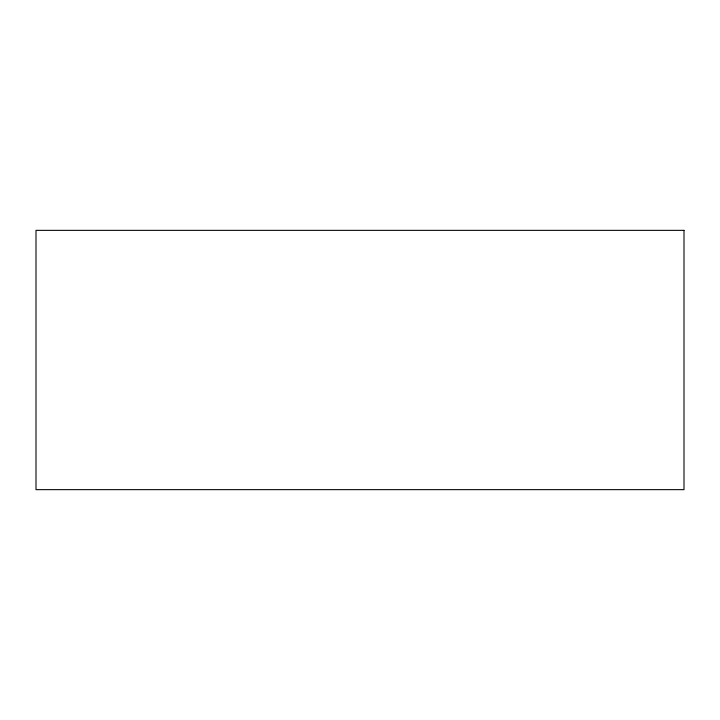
<?xml version="1.0" encoding="UTF-8"?>
<svg xmlns="http://www.w3.org/2000/svg" width="720" height="720" viewBox="0 0 720 720"><rect width="100%" height="100%" fill="white"/><g stroke="black" fill="none" stroke-linecap="round" stroke-linejoin="round"><path stroke-width="1.08" d="M684 230.355L36 230.355L36 489.645L684 489.645L684 230.355"/></g></svg>
